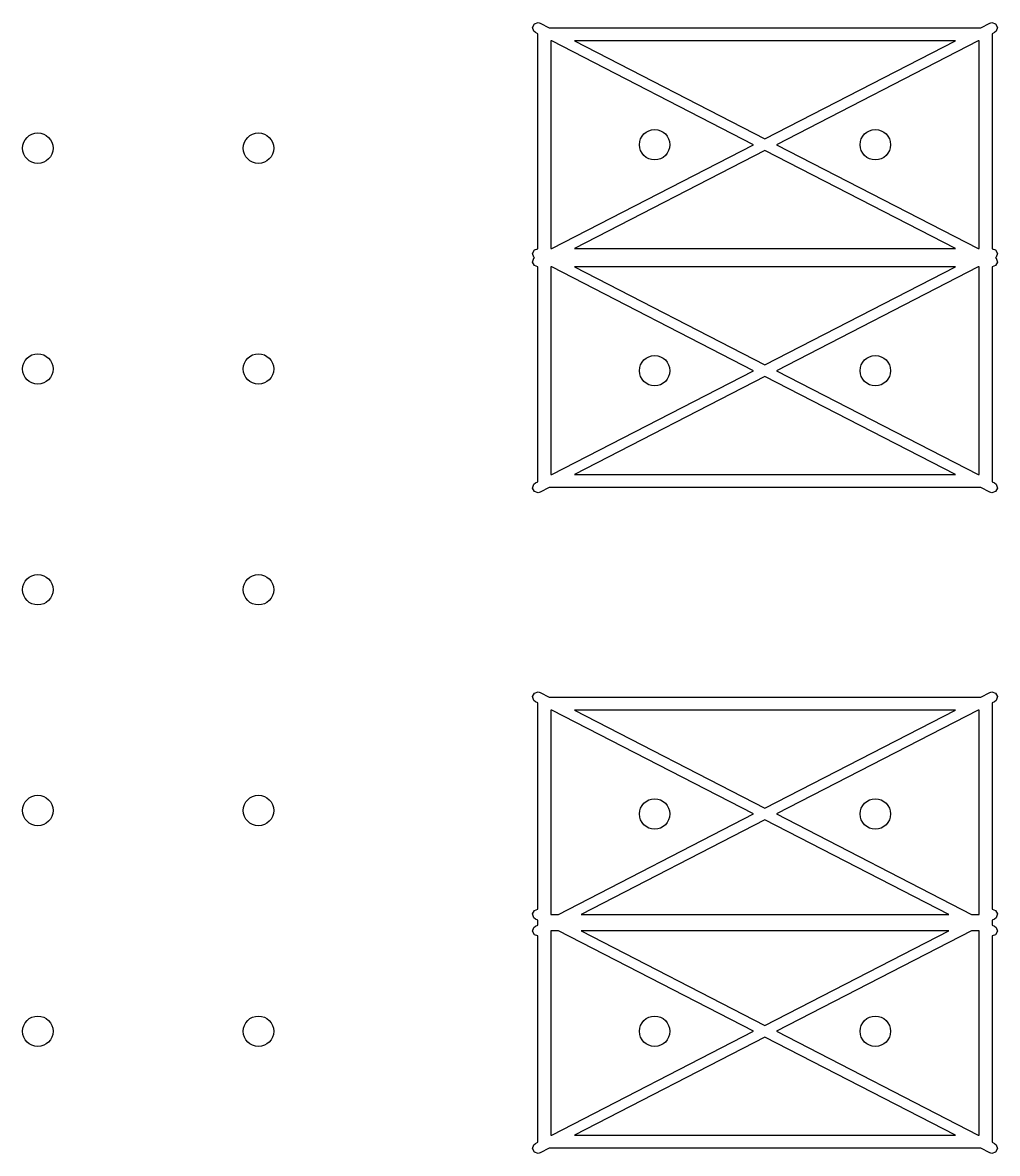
# Model space of a CAD drawing. Header units: inches. Extents: x -1.73 to 1.98, y -0.03 to 4.65.
# Drawn here: x -0.488 to -0.046, y 3.488 to 4 of the extents above; entities that cross this region are included whole.
import ezdxf

# ---------------------------------------------------------------- set-up
doc = ezdxf.new("R2010")
doc.units = ezdxf.units.IN
doc.header["$MEASUREMENT"] = 0
doc.layers.add('BLACK', color=250, linetype='CONTINUOUS')

msp = doc.modelspace()

# ---------------------------------------------------------------- linework, layer by layer
at = {"layer": 'BLACK', "linetype": 'CONTINUOUS'}
for p, q in [((-0.25665, 3.99803), (-0.25583, 3.99964)), ((-0.2561, 3.99631), (-0.25665, 3.99803)), ((-0.25538, 3.99573), (-0.2561, 3.99631)), ((-0.25583, 3.99964), (-0.2541, 4.00019)), ((-0.25427, 3.99516), (-0.25538, 3.99573)), ((-0.2543, 3.99488), (-0.25427, 3.99516)), ((-0.2541, 4.00019), (-0.25322, 3.99994)), ((-0.25322, 3.99994), (-0.24913, 3.99783)), ((-0.24913, 3.99783), (-0.05356, 3.99783)), ((-0.05356, 3.99783), (-0.04947, 3.99994)), ((-0.04947, 3.99994), (-0.04859, 4.00019)), ((-0.04859, 4.00019), (-0.04687, 3.99964)), ((-0.04731, 3.99573), (-0.04842, 3.99516)), ((-0.04842, 3.99516), (-0.04839, 3.99488)), ((-0.04659, 3.99631), (-0.04731, 3.99573)), ((-0.04687, 3.99964), (-0.04604, 3.99803)), ((-0.04604, 3.99803), (-0.04659, 3.99631)), ((-0.2543, 3.89776), (-0.2543, 3.99488)), ((-0.24839, 3.99193), (-0.24839, 3.89783)), ((-0.24798, 3.99193), (-0.24839, 3.99193)), ((-0.15651, 3.94488), (-0.24798, 3.99193)), ((-0.23765, 3.99193), (-0.15135, 3.94754)), ((-0.06504, 3.99193), (-0.23765, 3.99193)), ((-0.15135, 3.94754), (-0.06504, 3.99193)), ((-0.05471, 3.99193), (-0.14618, 3.94488)), ((-0.0543, 3.99193), (-0.05471, 3.99193)), ((-0.0543, 3.89783), (-0.0543, 3.99193)), ((-0.04839, 3.99488), (-0.04839, 3.89776)), ((-0.24798, 3.89783), (-0.15651, 3.94488)), ((-0.14618, 3.94488), (-0.05471, 3.89783)), ((-0.15135, 3.94223), (-0.23765, 3.89783)), ((-0.06504, 3.89783), (-0.15135, 3.94223)), ((-0.25583, 3.89727), (-0.2543, 3.89776)), ((-0.24839, 3.89783), (-0.24798, 3.89783)), ((-0.23765, 3.89783), (-0.06504, 3.89783)), ((-0.05471, 3.89783), (-0.0543, 3.89783)), ((-0.04839, 3.89776), (-0.04687, 3.89727)), ((-0.25665, 3.89567), (-0.25583, 3.89727)), ((-0.2561, 3.89395), (-0.25665, 3.89567)), ((-0.25665, 3.89173), (-0.2561, 3.89346)), ((-0.25579, 3.8937), (-0.2561, 3.89395)), ((-0.2561, 3.89346), (-0.25579, 3.8937)), ((-0.04659, 3.89395), (-0.0469, 3.8937)), ((-0.0469, 3.8937), (-0.04659, 3.89346)), ((-0.04687, 3.89727), (-0.04604, 3.89567)), ((-0.04604, 3.89567), (-0.04659, 3.89395)), ((-0.04659, 3.89346), (-0.04604, 3.89173)), ((-0.25583, 3.89013), (-0.25665, 3.89173)), ((-0.2543, 3.88964), (-0.25583, 3.89013)), ((-0.2543, 3.79252), (-0.2543, 3.88964)), ((-0.24839, 3.88957), (-0.24839, 3.79547)), ((-0.24798, 3.88957), (-0.24839, 3.88957)), ((-0.15651, 3.84252), (-0.24798, 3.88957)), ((-0.23765, 3.88957), (-0.15135, 3.84518)), ((-0.06504, 3.88957), (-0.23765, 3.88957)), ((-0.15135, 3.84518), (-0.06504, 3.88957)), ((-0.05471, 3.88957), (-0.14618, 3.84252)), ((-0.0543, 3.88957), (-0.05471, 3.88957)), ((-0.0543, 3.79547), (-0.0543, 3.88957)), ((-0.04687, 3.89013), (-0.04839, 3.88964)), ((-0.04839, 3.88964), (-0.04839, 3.79252)), ((-0.04604, 3.89173), (-0.04687, 3.89013)), ((-0.24798, 3.79547), (-0.15651, 3.84252)), ((-0.14618, 3.84252), (-0.05471, 3.79547)), ((-0.15135, 3.83986), (-0.23765, 3.79547)), ((-0.06504, 3.79547), (-0.15135, 3.83986)), ((-0.24839, 3.79547), (-0.24798, 3.79547)), ((-0.23765, 3.79547), (-0.06504, 3.79547)), ((-0.05471, 3.79547), (-0.0543, 3.79547)), ((-0.25665, 3.78937), (-0.2561, 3.79109)), ((-0.2561, 3.79109), (-0.25538, 3.79167)), ((-0.25538, 3.79167), (-0.25427, 3.79224)), ((-0.25427, 3.79224), (-0.2543, 3.79252)), ((-0.04839, 3.79252), (-0.04842, 3.79224)), ((-0.04842, 3.79224), (-0.04731, 3.79167)), ((-0.04731, 3.79167), (-0.04659, 3.79109)), ((-0.04659, 3.79109), (-0.04604, 3.78937)), ((-0.25583, 3.78776), (-0.25665, 3.78937)), ((-0.2541, 3.78721), (-0.25583, 3.78776)), ((-0.25322, 3.78747), (-0.2541, 3.78721)), ((-0.24913, 3.78957), (-0.25322, 3.78747)), ((-0.05356, 3.78957), (-0.24913, 3.78957)), ((-0.04947, 3.78747), (-0.05356, 3.78957)), ((-0.04859, 3.78721), (-0.04947, 3.78747)), ((-0.04687, 3.78776), (-0.04859, 3.78721)), ((-0.04604, 3.78937), (-0.04687, 3.78776)), ((-0.25665, 3.69488), (-0.25583, 3.69649)), ((-0.2561, 3.69316), (-0.25665, 3.69488)), ((-0.25538, 3.69258), (-0.2561, 3.69316)), ((-0.25583, 3.69649), (-0.2541, 3.69704)), ((-0.2541, 3.69704), (-0.25322, 3.69679)), ((-0.25322, 3.69679), (-0.24913, 3.69469)), ((-0.24913, 3.69469), (-0.05356, 3.69469)), ((-0.05356, 3.69469), (-0.04947, 3.69679)), ((-0.04947, 3.69679), (-0.04859, 3.69704)), ((-0.04859, 3.69704), (-0.04687, 3.69649)), ((-0.04659, 3.69316), (-0.04731, 3.69258)), ((-0.04687, 3.69649), (-0.04604, 3.69488)), ((-0.04604, 3.69488), (-0.04659, 3.69316)), ((-0.25427, 3.69201), (-0.25538, 3.69258)), ((-0.2543, 3.69173), (-0.25427, 3.69201)), ((-0.2543, 3.59855), (-0.2543, 3.69173)), ((-0.24839, 3.68878), (-0.24839, 3.59626)), ((-0.24798, 3.68878), (-0.24839, 3.68878)), ((-0.15651, 3.64173), (-0.24798, 3.68878)), ((-0.23765, 3.68878), (-0.15135, 3.64439)), ((-0.06504, 3.68878), (-0.23765, 3.68878)), ((-0.15135, 3.64439), (-0.06504, 3.68878)), ((-0.05471, 3.68878), (-0.14618, 3.64173)), ((-0.0543, 3.68878), (-0.05471, 3.68878)), ((-0.0543, 3.59626), (-0.0543, 3.68878)), ((-0.04731, 3.69258), (-0.04842, 3.69201)), ((-0.04842, 3.69201), (-0.04839, 3.69173)), ((-0.04839, 3.69173), (-0.04839, 3.59855)), ((-0.24492, 3.59626), (-0.15651, 3.64173)), ((-0.14618, 3.64173), (-0.05777, 3.59626)), ((-0.15135, 3.63908), (-0.23459, 3.59626)), ((-0.0681, 3.59626), (-0.15135, 3.63908)), ((-0.25665, 3.59645), (-0.25583, 3.59806)), ((-0.2561, 3.59473), (-0.25665, 3.59645)), ((-0.25583, 3.59806), (-0.2543, 3.59855)), ((-0.24839, 3.59626), (-0.24492, 3.59626)), ((-0.23459, 3.59626), (-0.0681, 3.59626)), ((-0.05777, 3.59626), (-0.0543, 3.59626)), ((-0.04839, 3.59855), (-0.04687, 3.59806)), ((-0.04687, 3.59806), (-0.04604, 3.59645)), ((-0.04604, 3.59645), (-0.04659, 3.59473)), ((-0.25538, 3.59416), (-0.2561, 3.59473)), ((-0.2561, 3.59031), (-0.25538, 3.59088)), ((-0.2543, 3.5936), (-0.25538, 3.59416)), ((-0.25538, 3.59088), (-0.2543, 3.59144)), ((-0.2543, 3.59331), (-0.2543, 3.5936)), ((-0.2543, 3.59144), (-0.2543, 3.59331)), ((-0.04731, 3.59416), (-0.04839, 3.5936)), ((-0.04839, 3.5936), (-0.04839, 3.59331)), ((-0.04839, 3.59331), (-0.04839, 3.59144)), ((-0.04839, 3.59144), (-0.04731, 3.59088)), ((-0.04659, 3.59473), (-0.04731, 3.59416)), ((-0.04731, 3.59088), (-0.04659, 3.59031)), ((-0.25665, 3.58859), (-0.2561, 3.59031)), ((-0.25583, 3.58698), (-0.25665, 3.58859)), ((-0.2543, 3.58649), (-0.25583, 3.58698)), ((-0.2543, 3.49331), (-0.2543, 3.58649)), ((-0.24839, 3.58878), (-0.24839, 3.49626)), ((-0.24492, 3.58878), (-0.24839, 3.58878)), ((-0.15651, 3.54331), (-0.24492, 3.58878)), ((-0.23459, 3.58878), (-0.15135, 3.54596)), ((-0.0681, 3.58878), (-0.23459, 3.58878)), ((-0.15135, 3.54596), (-0.0681, 3.58878)), ((-0.05777, 3.58878), (-0.14618, 3.54331)), ((-0.0543, 3.58878), (-0.05777, 3.58878)), ((-0.0543, 3.49626), (-0.0543, 3.58878)), ((-0.04687, 3.58698), (-0.04839, 3.58649)), ((-0.04839, 3.58649), (-0.04839, 3.49331)), ((-0.04604, 3.58859), (-0.04687, 3.58698)), ((-0.04659, 3.59031), (-0.04604, 3.58859)), ((-0.24798, 3.49626), (-0.15651, 3.54331)), ((-0.15135, 3.54065), (-0.23765, 3.49626)), ((-0.06504, 3.49626), (-0.15135, 3.54065)), ((-0.14618, 3.54331), (-0.05471, 3.49626)), ((-0.25427, 3.49302), (-0.2543, 3.49331)), ((-0.24839, 3.49626), (-0.24798, 3.49626)), ((-0.23765, 3.49626), (-0.06504, 3.49626)), ((-0.05471, 3.49626), (-0.0543, 3.49626)), ((-0.04839, 3.49331), (-0.04842, 3.49302)), ((-0.25665, 3.49016), (-0.2561, 3.49188)), ((-0.25583, 3.48855), (-0.25665, 3.49016)), ((-0.2561, 3.49188), (-0.25538, 3.49245)), ((-0.2541, 3.488), (-0.25583, 3.48855)), ((-0.25538, 3.49245), (-0.25427, 3.49302)), ((-0.25322, 3.48825), (-0.2541, 3.488)), ((-0.24913, 3.49035), (-0.25322, 3.48825)), ((-0.05356, 3.49035), (-0.24913, 3.49035)), ((-0.04947, 3.48825), (-0.05356, 3.49035)), ((-0.04859, 3.488), (-0.04947, 3.48825)), ((-0.04687, 3.48855), (-0.04859, 3.488)), ((-0.04842, 3.49302), (-0.04731, 3.49245)), ((-0.04731, 3.49245), (-0.04659, 3.49188)), ((-0.04604, 3.49016), (-0.04687, 3.48855)), ((-0.04659, 3.49188), (-0.04604, 3.49016))]:
    msp.add_line(p, q, dxfattribs=at)
at = {"layer": 'BLACK'}
for centre in [(-0.48087, 3.94331), (-0.48087, 3.94331), (-0.38087, 3.94331), (-0.38087, 3.94331), (-0.20135, 3.94488), (-0.20135, 3.94488), (-0.10135, 3.94488), (-0.10135, 3.94488), (-0.48087, 3.84331), (-0.48087, 3.84331), (-0.38087, 3.84331), (-0.38087, 3.84331), (-0.20135, 3.84252), (-0.20135, 3.84252), (-0.10135, 3.84252), (-0.10135, 3.84252), (-0.48087, 3.74331), (-0.48087, 3.74331), (-0.38087, 3.74331), (-0.38087, 3.74331), (-0.48087, 3.64331), (-0.48087, 3.64331), (-0.38087, 3.64331), (-0.38087, 3.64331), (-0.20135, 3.64173), (-0.20135, 3.64173), (-0.10135, 3.64173), (-0.10135, 3.64173), (-0.48087, 3.54331), (-0.48087, 3.54331), (-0.38087, 3.54331), (-0.38087, 3.54331), (-0.20135, 3.54331), (-0.20135, 3.54331), (-0.10135, 3.54331), (-0.10135, 3.54331)]:
    msp.add_circle(centre, 0.00689, dxfattribs=at)

doc.saveas('drawing.dxf')
